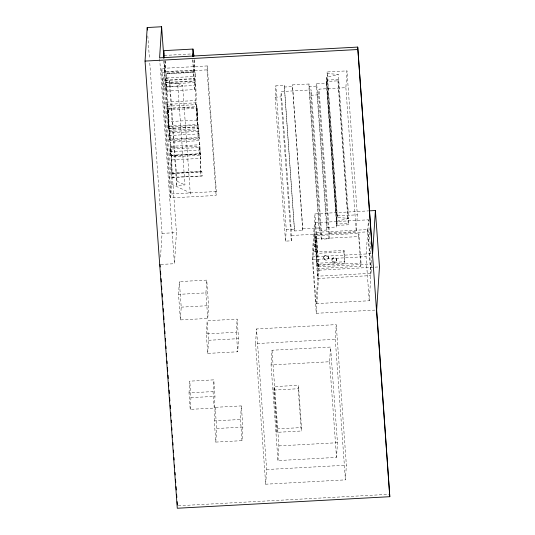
<?xml version="1.0" encoding="UTF-8"?>
<svg xmlns="http://www.w3.org/2000/svg" width="535" height="535" viewBox="0 0 535 535"><rect width="100%" height="100%" fill="white"/><g stroke="black" fill="none" stroke-linecap="round" stroke-linejoin="round"><path stroke-width="0.4" stroke-dasharray="2.67 2.01" d="M168.766 121.612L167.95 108.257L196.813 106.692L197.468 112.965L197.629 120.047L168.766 121.612L167.95 108.257M317.215 247.999L316.132 248.053L316.051 249.277L315.483 239.058L316.566 238.998L317.135 249.216L313.798 249.497L313.891 251.243L316.078 251.129L315.978 249.377L316.065 250.159M167.756 109.922L168.98 126.828L197.836 125.264L196.619 108.351L167.756 109.922L168.685 130.359L198.752 128.627L198.452 124.521L169.595 126.086L168.98 135.549L169.281 139.655L198.137 138.083L198.572 131.369L169.709 132.941L169.281 139.655M196.619 108.351L197.549 128.795L196.419 113.246L196.519 102.773L167.656 104.345L167.555 114.811L168.685 130.359M161.65 72.339L161.904 68.406L207.292 65.939L216.347 191.517L216.093 195.449L170.705 197.917L161.65 72.339L207.038 69.871L207.292 65.939M176.704 185.384L169.381 83.834L177.633 83.386L184.956 184.929L176.704 185.384L176.978 181.204L169.655 79.655L163.864 76.953L163.228 86.777L182.642 85.72L190.299 194.004M192.954 60.141L194.131 80.905L165.275 82.477L164.098 61.712M194.238 59.666L194.707 72.018L165.85 73.583L165.375 61.237M195.101 82.524L194.64 89.586L165.783 91.151L165.482 87.044L166.338 73.87L195.201 72.299C194.867 83.072 197.107 93.859 195.73 104.659L166.867 106.224L166.867 90.716A7.523 0.348 86.9 0 0 166.519 86.443L166.238 84.089L195.101 82.524L195.382 84.878A7.523 0.348 86.9 0 1 195.73 89.144L195.73 104.659M165.783 91.151L166.238 84.089M166.867 106.224C168.244 95.424 166.004 84.637 166.338 73.87M169.381 83.834L169.655 79.655M160.513 257.128L162.051 233.394L149.733 62.535M168.98 126.828L168.879 116.162L167.656 104.345M198.752 128.627L199.274 139.16L170.418 140.732L169.595 126.086M199.736 147.493L199.301 154.207L170.438 155.779L170.143 151.672L170.759 142.21L199.615 140.645L200.438 155.284L171.575 156.855L170.872 149.064L199.736 147.493L200.438 155.284M170.438 155.779L170.872 149.064M171.575 156.855L170.759 142.21M170.705 197.917L171.595 184.16L163.864 76.953M160.841 264.45L174.443 263.715L176.456 232.605L164.078 60.923M178.543 294.37L179.372 281.591L206.744 280.106L208.59 305.652L207.761 318.439L180.389 319.923L178.543 294.37L205.922 292.886L206.744 280.106M194.64 89.586L194.345 85.48L195.201 72.299M180.389 319.923L181.211 307.143L179.372 281.591M197.836 125.264L197.743 114.59L196.519 102.773M198.137 138.083L197.843 133.977L198.452 124.521M199.301 154.207L199.007 150.101L199.615 140.645M189.022 392.884L189.778 381.161L213.793 379.857L214.976 396.341L214.221 408.065L190.206 409.369L189.022 392.884L213.03 391.58L213.793 379.857M190.206 409.369L190.968 397.652L189.778 381.161M206.316 333.88L207.165 320.753L237.139 319.121L238.543 338.655L237.694 351.783L207.72 353.414L206.316 333.88L236.289 332.255L237.139 319.121M207.72 353.414L208.57 340.28L207.165 320.753M214.281 420.911L215.164 407.329L241.352 405.904L242.877 427.077L242.001 440.666L215.806 442.084L214.281 420.911L240.476 419.487L241.352 405.904M215.806 442.084L216.688 428.502L215.164 407.329M255.556 343.63L256.506 328.951L336.234 324.618L346.366 465.189L345.416 479.868L265.688 484.202L255.556 343.63L335.284 339.297L336.234 324.618M326.965 73.435L338.341 74.492L348.72 218.427L337.344 217.377L327.066 71.964L346.968 70.881L345.877 87.673L319.02 89.138L329.399 233.073L329.032 238.77L321.241 239.198L321.588 233.855L311.209 89.913L281.236 91.545L291.615 235.48L291.267 240.824L285.509 241.138L275.13 97.203L275.866 85.801L284.272 85.346L294.544 230.973L302.71 230.531L302.823 228.84L292.444 84.904L309.023 84.002L319.395 227.937L319.234 230.458L326.892 230.037L327.052 227.522L316.68 83.587L326.343 83.059L326.45 81.46L337.933 80.838L338.02 79.521L326.537 80.15L336.91 224.085L348.392 223.463L338.02 79.521M291.267 240.824L280.888 96.888L281.236 91.545M294.544 230.973L284.272 85.346M271.071 364.923L272.021 350.238L330.57 347.055L337.465 442.719L336.515 457.398L277.966 460.582L271.071 364.923L329.62 361.74L330.57 347.055M265.688 484.202L266.637 469.523L256.506 328.951M302.71 230.531L292.444 84.904M273.866 390.062L274.087 386.631L298.443 385.307L301.493 427.579L301.272 431.009L276.909 432.333L273.866 390.062L298.222 388.738L298.443 385.307M285.509 241.138L286.245 229.742L275.866 85.801M276.909 432.333L277.137 428.903L274.087 386.631M277.966 460.582L278.916 445.902L272.021 350.238M319.234 230.458L308.855 86.516L309.023 84.002M321.241 239.198L310.862 95.257L311.209 89.913M326.892 230.037L316.513 86.102L316.68 83.587M329.032 238.77L318.653 94.835L319.02 89.138M375.022 310.099L316.272 313.289L312.206 256.907L314.988 213.799L368.776 210.877M367.859 229.562L370.862 275.592L369.23 300.757L316.045 303.653L312.861 259.535L315.242 222.7L368.434 219.811L371.618 263.929L371.009 273.298L317.817 276.187L314.667 232.451L367.859 229.562L371.009 273.298M315.336 235.728L315.128 238.931L358.684 236.564L358.891 233.36L315.336 235.728L317.476 265.407L317.268 268.617L360.824 266.249L361.031 263.039L358.891 233.36M326.537 80.15L326.724 77.234L338.341 74.492M316.566 238.998L316.486 240.222L315.403 240.282M316.312 253.409L316.406 251.938L344.025 250.44L344.747 263.24L317.128 264.738L316.312 253.409L343.931 251.911L344.025 250.44M317.128 264.738L317.222 263.267L344.841 261.762M316.045 303.653L317.67 278.481L314.513 234.745L367.705 231.856M317.817 276.187L318.425 266.818L315.242 222.7M316.272 313.289L319.054 270.188L314.988 213.799M323.648 258.01L323.675 257.582M323.688 257.422L323.715 256.994M328.457 258.338A2.428 2.267 3.7 0 0 325.287 255.73A2.428 2.267 3.7 0 0 324.471 259.575A2.428 2.267 3.7 0 0 328.457 258.338L328.483 257.91A2.428 2.267 3.7 0 0 325.313 255.302A2.428 2.267 3.7 0 0 324.498 259.147A2.428 2.267 3.7 0 0 328.483 257.91M328.497 257.75L328.523 257.322M331.914 260.478L332.001 259.234M327.052 227.522L336.722 226.994L336.829 225.402L326.45 81.46M336.91 224.085L337.097 221.176L326.724 77.234M337.344 217.377L327.066 71.964M336.669 260.806A2.401 2.24 3.7 0 0 333.539 258.224A2.401 2.24 3.7 0 0 332.73 262.023A2.401 2.24 3.7 0 0 336.669 260.806L336.749 259.555M336.829 225.402L348.312 224.78L348.392 223.463M329.399 233.073L356.257 231.615L357.34 214.823L346.968 70.881M369.23 300.757L366.054 256.646L368.434 219.811M314.179 244.662L314.299 246.695L315.75 246.615L315.63 244.582L314.179 244.662L314.279 245.565M313.905 251.249L313.824 249.564M197.629 120.047L196.813 106.692M172.063 173.594L200.919 172.029L200.571 153.926L171.715 155.491L172.063 173.594L172.992 173.233L173.3 177.52L202.163 175.948L201.855 171.668L171.768 173.367L171.2 172.945L171.514 177.332L173.3 177.52M200.919 172.029L201.855 171.668M337.097 221.176L348.72 218.427M164.365 55.426L193.229 53.854M165.977 71.563L194.84 69.991M165.128 60.542L165.823 73.235L194.686 71.663L194.707 72.018M166.632 77.976L195.496 76.405M165.375 80.15L194.238 78.578M165.402 80.477L194.265 78.906M166.325 82.744L195.188 81.173M165.482 87.044L194.345 85.48M284.165 87.038L292.337 86.596M308.855 86.516L316.513 86.102M166.572 102.118L195.435 100.553M275.13 97.203L280.888 96.888M310.862 95.257L318.653 94.835M167.836 108.699L196.699 107.134M168.779 128.387L197.642 126.815M168.799 128.627L197.662 127.056M169.796 131.603L198.659 130.032M168.98 135.549L197.843 133.977M170.525 139.073L199.381 137.502M171.053 146.316L199.916 144.751M170.959 147.727L199.822 146.155M170.143 151.672L199.007 150.101M171.681 155.197L200.545 153.625M172.036 159.932L200.892 158.36M171.2 172.945L200.063 171.374L200.632 171.795L200.571 153.926M171.514 177.332L202.163 175.948M216.347 191.517L170.959 193.984L161.904 68.406M337.438 215.899L357.34 214.823M162.051 233.394L176.456 232.605M286.245 229.742L294.651 229.281M302.823 228.84L319.395 227.937M291.615 235.48L321.588 233.855M312.206 256.907L370.956 253.71M312.861 259.535L366.054 256.646M317.476 265.407L361.031 263.039M318.425 266.818L371.618 263.929M319.054 270.188L378.633 266.952M317.67 278.481L370.862 275.592M181.211 307.143L208.59 305.652M208.57 340.28L238.543 338.655M190.968 397.652L214.976 396.341M216.688 428.502L242.877 427.077M277.137 428.903L301.493 427.579M278.916 445.902L337.465 442.719M266.637 469.523L346.366 465.189M178.269 505.762L389.962 494.26M177.633 83.386L182.642 85.72M176.978 181.204L184.956 184.929M171.595 184.16L190.373 192.928M315.63 244.582L315.737 245.485M315.744 246.608L315.65 245.705M164.492 55.453L164.773 56.897M316.071 251.129L315.991 250.353M314.286 246.688L314.192 245.786M198.572 131.369L199.274 139.16M169.709 132.941L170.418 140.732M164.646 52.985L165.014 56.583M194.131 80.905L192.687 59.739M165.275 82.477L163.824 61.304M358.684 236.564L360.824 266.249M345.877 87.673L356.257 231.615M337.933 80.838L348.312 224.78M343.931 251.911L344.747 263.24M326.343 83.059L336.722 226.994M335.284 339.297L345.416 479.868M329.62 361.74L336.515 457.398M298.222 388.738L301.272 431.009M236.289 332.255L237.694 351.783M240.476 419.487L242.001 440.666M207.038 69.871L216.093 195.449M200.063 171.374L200.378 175.768M205.922 292.886L207.761 318.439M213.03 391.58L214.221 408.065M165.823 73.235L165.85 73.583M159.657 58.69L174.443 263.715M147.814 35.865L149.492 59.204M194.091 60.261L194.686 71.663M171.715 155.491L171.768 173.367M332.777 261.361A2.401 2.24 3.7 0 0 336.709 260.144A2.401 2.24 3.7 0 0 333.579 257.562A2.401 2.24 3.7 0 0 332.777 261.361"/><path stroke-width="0.8" d="M192.968 56.69L193.229 53.854L193.784 56.663M369.605 210.837L375.396 210.522L379.462 266.905L376.673 310.006L389.801 496.701L177.279 508.25L145.038 61.084L147.212 27.532L161.61 26.75L163.897 58.422M161.61 26.75L159.597 57.854L357.721 47.087L372.614 253.623L375.396 210.522M389.801 496.701L357.721 47.087M193.951 55.847L192.961 49.059L164.098 50.631L163.75 57.854M192.961 49.059L192.613 56.282M145.038 61.084L357.561 49.534M147.212 27.532L147.392 30.034M160.039 264.497L160.219 266.992M160.52 271.151L160.761 274.482M161.062 278.641L161.302 281.972M161.597 286.131L161.837 289.462M162.138 293.621L162.379 296.952M162.68 301.111L162.921 304.435M163.222 308.595L163.456 311.925M163.757 316.085L163.998 319.415M164.298 323.575L164.539 326.905M164.84 331.065L165.021 333.559M165.382 338.555L165.556 341.049M165.917 346.045L166.097 348.539M166.459 353.535L166.639 356.029M167 361.018L167.181 363.519M167.475 367.679L167.716 371.009M168.017 375.169L168.257 378.492M168.558 382.652L168.799 385.982M169.1 390.142L169.341 393.472M169.635 397.632L169.876 400.962M170.177 405.122L170.418 408.452M170.718 412.612L170.959 415.942M171.26 420.102L171.441 422.596M171.795 427.592L171.976 430.087M172.337 435.075L172.517 437.577M172.879 442.565L173.059 445.06M173.42 450.055L173.594 452.55M173.955 457.545L174.136 460.04M174.497 465.035L174.677 467.53M175.039 472.525L175.219 475.02M175.52 479.179L175.754 482.51M176.055 486.669L176.296 490M176.597 494.159L176.838 497.483M177.138 501.649L177.379 504.973"/></g></svg>
